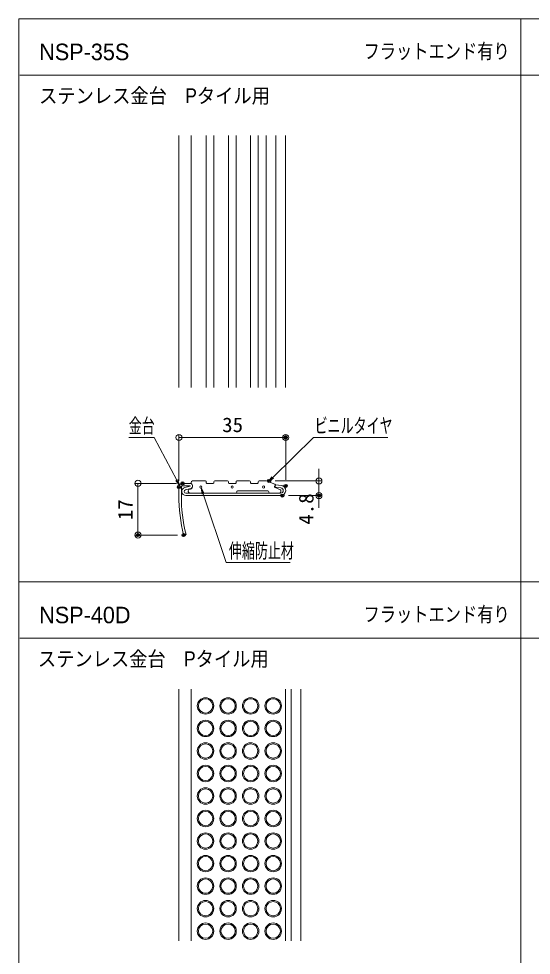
# Model space of a CAD drawing. Units: millimetres, scale not verified. Extents: x -400 to 400, y -277 to 277.
# Drawn here: x -400 to -231.8, y -30.7 to 277 of the extents above; entities that cross this region are included whole.
import ezdxf
from ezdxf.enums import TextEntityAlignment as Align

# ---------------------------------------------------------------- set-up
doc = ezdxf.new("R2010")
doc.units = ezdxf.units.MM
doc.header["$LTSCALE"] = 2
doc.header["$PDMODE"] = 32
doc.header["$PDSIZE"] = 1
for name, color, linetype, lineweight in [('0-0_zumenwaku', 6, 'Continuous', 9), ('0-2_0', 1, 'Continuous', 9), ('0-4_1', 3, 'Continuous', 9), ('0-5_CSLAYER1', 3, 'Continuous', 9), ('0-6_sunpou', 7, 'Continuous', 9), ('0-C_6文字', 2, 'Continuous', 9)]:
    doc.layers.add(name, color=color, linetype=linetype, lineweight=lineweight)
doc.layers.add('0-1_moji', color=2, linetype='Continuous')
doc.layers.add('0-3_Defpoints', color=7, linetype='Continuous')
doc.styles.add('ＭＳ ゴシック', font='')
doc.styles.add('ＭＳ Ｐゴシック', font='')
doc.styles.get('ＭＳ ゴシック').set_extended_font_data('MS Gothic')
doc.styles.get('ＭＳ Ｐゴシック').set_extended_font_data('MS PGothic')

# ---------------------------------------------------------------- blocks, each defined once
blk = doc.blocks.new('_Origin')
at = {"layer": '0-2_0'}
blk.add_line((0, 0), (-2, 0), dxfattribs=at)
blk.add_circle((0, 0), 1, dxfattribs=at)
blk = doc.blocks.new('MLeader8')
at = {"layer": '0-C_6文字', "color": 1}
blk.add_line((-302.613, 139.384), (-278.878, 139.384), dxfattribs=at)
at = {"layer": '0-C_6文字'}
blk.add_line((-316.445, 126.006), (-318.104, 124.841), dxfattribs=at)
at = {"layer": '0-C_6文字', "color": 1}
blk.add_lwpolyline([(-316.678, 126.244), (-303.333, 139.384), (-302.613, 139.384)], dxfattribs=at)
at = {"layer": '0-C_6文字'}
blk.add_lwpolyline([(-316.912, 126.481), (-318.104, 124.841), (-316.678, 126.244)], dxfattribs=at)
at = {"layer": '0-C_6文字', "style": 'ＭＳ ゴシック', "width": 0.65}
blk.add_text('ビニルタイヤ', height=4.809, dxfattribs=at).set_placement((-302.912, 139.441), align=Align.BOTTOM_LEFT)
blk = doc.blocks.new('MLeader15')
at = {"layer": '0-C_6文字', "color": 1}
blk.add_line((-356.264, 139.384), (-363.911, 139.384), dxfattribs=at)
at = {"layer": '0-C_6文字'}
blk.add_line((-347.858, 125.572), (-347.217, 123.648), dxfattribs=at)
at = {"layer": '0-C_6文字', "color": 1}
blk.add_lwpolyline([(-348.152, 125.416), (-355.544, 139.384), (-356.264, 139.384)], dxfattribs=at)
at = {"layer": '0-C_6文字'}
blk.add_lwpolyline([(-348.447, 125.26), (-347.217, 123.648), (-348.152, 125.416)], dxfattribs=at)
at = {"layer": '0-C_6文字', "style": 'ＭＳ ゴシック', "width": 0.65}
blk.add_text('金台', height=4.809, dxfattribs=at).set_placement((-363.911, 139.433), align=Align.BOTTOM_LEFT)
blk = doc.blocks.new('MLeader22')
at = {"layer": '0-C_6文字'}
blk.add_line((-339.799, 120.795), (-340.118, 122.797), dxfattribs=at)
at = {"layer": '0-C_6文字', "color": 1}
blk.add_line((-331.219, 98.364), (-310.972, 98.364), dxfattribs=at)
at = {"layer": '0-C_6文字'}
blk.add_lwpolyline([(-339.167, 121.006), (-340.118, 122.797), (-339.483, 120.9)], dxfattribs=at)
at = {"layer": '0-C_6文字', "color": 1}
blk.add_lwpolyline([(-339.483, 120.9), (-331.939, 98.364), (-331.219, 98.364)], dxfattribs=at)
at = {"layer": '0-C_6文字', "style": 'ＭＳ ゴシック', "width": 0.65}
blk.add_text('伸縮防止材', height=4.809, dxfattribs=at).set_placement((-331.039, 98.338), align=Align.BOTTOM_LEFT)

msp = doc.modelspace()

# ---------------------------------------------------------------- linework, layer by layer
at = {"layer": '0-0_zumenwaku'}
for p, q in [((-235.223, 276.969), (-235.223, -277.031)), ((-399.623, 258.446), (257.977, 258.446)), ((257.977, 91.969), (-400.023, 91.969)), ((-399.623, 73.446), (257.977, 73.446))]:
    msp.add_line(p, q, dxfattribs=at)
msp.add_lwpolyline([(-400.023, -277.031), (399.977, -277.031), (399.977, 276.969), (-400.023, 276.969)], close=True, dxfattribs=at)
at = {"layer": '0-2_0'}
for p, q in [((-347.458, 125.118), (-347.458, 140.384)), ((-345.458, 139.384), (-314.395, 139.384)), ((-312.395, 125.494), (-312.395, 140.384)), ((-301.517, 127.118), (-301.517, 129.118)), ((-348.258, 124.318), (-361.883, 124.318)), ((-315.826, 125.118), (-300.517, 125.118)), ((-301.517, 125.118), (-301.517, 120.318)), ((-360.883, 122.318), (-360.883, 109.318)), ((-311.513, 120.318), (-300.517, 120.318)), ((-301.517, 118.318), (-301.517, 116.318)), ((-347.9, 107.318), (-361.883, 107.318))]:
    msp.add_line(p, q, dxfattribs=at)
at = {"layer": '0-3_Defpoints'}
for p in [(-312.395, 139.384), (-347.458, 123.118), (-346.258, 124.318), (-317.826, 125.118), (-312.395, 123.494), (-313.513, 120.318), (-301.517, 120.318), (-360.883, 107.318), (-345.9, 107.318)]:
    msp.add_point(p, dxfattribs=at)
at = {"layer": '0-4_1'}
for p, q in [((-347.458, 238.579), (-347.458, 155.805)), ((-312.458, 238.579), (-312.458, 155.805))]:
    msp.add_line(p, q, dxfattribs=at)
at = {"layer": '0-5_CSLAYER1'}
for p, q in [((-347.458, 123.118), (-347.458, 120.318)), ((-346.658, 120.318), (-346.658, 123.318)), ((-346.458, 123.518), (-343.808, 123.518)), ((-343.808, 124.318), (-346.258, 124.318)), ((-343.795, 123.419), (-345.517, 122.958)), ((-343.458, 124.318), (-343.458, 124.618)), ((-343.251, 124.113), (-343.458, 124.32)), ((-342.958, 125.118), (-338.758, 125.118)), ((-338.458, 124.818), (-338.458, 124.518)), ((-338.258, 124.318), (-336.158, 124.318)), ((-335.958, 124.518), (-335.958, 124.818)), ((-335.658, 125.118), (-331.508, 125.118)), ((-331.208, 124.818), (-331.208, 124.518)), ((-331.008, 124.318), (-328.908, 124.318)), ((-328.708, 124.518), (-328.708, 124.818)), ((-328.408, 125.118), (-324.258, 125.118)), ((-323.958, 124.818), (-323.958, 124.518)), ((-323.758, 124.318), (-321.658, 124.318)), ((-321.458, 124.518), (-321.458, 124.818)), ((-315.843, 123.589), (-315.998, 123.404)), ((-315.843, 123.615), (-315.895, 123.018)), ((-315.626, 123.797), (-313.918, 123.648)), ((-345.31, 122.185), (-343.588, 122.647)), ((-314.063, 121.118), (-345.17, 121.118)), ((-345.17, 120.318), (-314.063, 120.318)), ((-343.989, 122.362), (-343.7, 122.44)), ((-328.458, 121.618), (-328.458, 121.418)), ((-318.258, 121.818), (-328.258, 121.818)), ((-317.958, 121.418), (-317.958, 121.518)), ((-315.895, 123.018), (-313.987, 122.851)), ((-315.885, 122.935), (-314.141, 122.195)), ((-313.958, 121.919), (-313.958, 121.618)), ((-345.9, 107.318), (-345.123, 107.507)), ((-347.467, 56.748), (-347.467, -26.026)), ((-343.458, -26.026), (-343.458, 56.748)), ((-312.451, -26.026), (-312.451, 56.748)), ((-310.651, 56.748), (-310.651, -26.026)), ((-307.458, -26.026), (-307.458, 56.748))]:
    msp.add_line(p, q, dxfattribs=at)
msp.add_lwpolyline([(-321.158, 125.118), (-318.864, 125.118), (-315.97, 124.064)], dxfattribs=at)
for centre, radius in [((-340.258, 123.118), 0.35), ((-329.958, 123.118), 0.35), ((-319.658, 123.118), 0.35), ((-338.708, 51.199), 2.7), ((-338.708, 51.199), 2.35), ((-331.308, 51.199), 2.7), ((-331.308, 51.199), 2.35), ((-323.908, 51.199), 2.7), ((-323.908, 51.199), 2.35), ((-316.508, 51.199), 2.7), ((-316.508, 51.199), 2.35), ((-338.708, 43.799), 2.7), ((-331.308, 43.799), 2.7), ((-323.908, 43.799), 2.7), ((-316.508, 43.799), 2.7), ((-338.708, 43.799), 2.35), ((-331.308, 43.799), 2.35), ((-323.908, 43.799), 2.35), ((-316.508, 43.799), 2.35), ((-338.708, 36.399), 2.7), ((-338.708, 36.399), 2.35), ((-331.308, 36.399), 2.7), ((-331.308, 36.399), 2.35), ((-323.908, 36.399), 2.7), ((-323.908, 36.399), 2.35), ((-316.508, 36.399), 2.7), ((-316.508, 36.399), 2.35), ((-338.708, 28.999), 2.7), ((-338.708, 28.999), 2.35), ((-331.308, 28.999), 2.7), ((-331.308, 28.999), 2.35), ((-323.908, 28.999), 2.7), ((-323.908, 28.999), 2.35), ((-316.508, 28.999), 2.7), ((-316.508, 28.999), 2.35), ((-338.708, 21.599), 2.7), ((-338.708, 21.599), 2.35), ((-331.308, 21.599), 2.7), ((-331.308, 21.599), 2.35), ((-323.908, 21.599), 2.7), ((-323.908, 21.599), 2.35), ((-316.508, 21.599), 2.7), ((-316.508, 21.599), 2.35), ((-338.708, 14.199), 2.7), ((-338.708, 14.199), 2.35), ((-331.308, 14.199), 2.7), ((-331.308, 14.199), 2.35), ((-323.908, 14.199), 2.7), ((-323.908, 14.199), 2.35), ((-316.508, 14.199), 2.7), ((-316.508, 14.199), 2.35), ((-338.708, 6.799), 2.7), ((-331.308, 6.799), 2.7), ((-323.908, 6.799), 2.7), ((-316.508, 6.799), 2.7), ((-338.708, 6.799), 2.35), ((-331.308, 6.799), 2.35), ((-323.908, 6.799), 2.35), ((-316.508, 6.799), 2.35), ((-338.708, -0.601), 2.7), ((-338.708, -0.601), 2.35), ((-331.308, -0.601), 2.7), ((-331.308, -0.601), 2.35), ((-323.908, -0.601), 2.7), ((-323.908, -0.601), 2.35), ((-316.508, -0.601), 2.7), ((-316.508, -0.601), 2.35), ((-338.708, -8.001), 2.7), ((-338.708, -8.001), 2.35), ((-331.308, -8.001), 2.7), ((-331.308, -8.001), 2.35), ((-323.908, -8.001), 2.7), ((-323.908, -8.001), 2.35), ((-316.508, -8.001), 2.7), ((-316.508, -8.001), 2.35), ((-338.708, -15.401), 2.7), ((-338.708, -15.401), 2.35), ((-331.308, -15.401), 2.7), ((-331.308, -15.401), 2.35), ((-323.908, -15.401), 2.7), ((-323.908, -15.401), 2.35), ((-316.508, -15.401), 2.7), ((-316.508, -15.401), 2.35), ((-338.708, -22.801), 2.7), ((-338.708, -22.801), 2.35), ((-331.308, -22.801), 2.7), ((-331.308, -22.801), 2.35), ((-323.908, -22.801), 2.7), ((-323.908, -22.801), 2.35), ((-316.508, -22.801), 2.7), ((-316.508, -22.801), 2.35)]:
    msp.add_circle(centre, radius, dxfattribs=at)
for centre, radius, start, end in [((-346.258, 123.118), 1.2, 90, 180), ((-346.458, 123.318), 0.2, 90, 180), ((-343.808, 123.468), 0.85, 285, 90), ((-343.808, 123.468), 0.05, 285, 90), ((-343.958, 123.405), 1, 285, 45), ((-342.958, 124.618), 0.5, 90, 180), ((-338.758, 124.818), 0.3, 0, 90), ((-338.258, 124.518), 0.2, 180, 270), ((-336.158, 124.518), 0.2, 270, 0), ((-335.658, 124.818), 0.3, 90, 180), ((-331.508, 124.818), 0.3, 0, 90), ((-331.008, 124.518), 0.2, 180, 270), ((-328.908, 124.518), 0.2, 270, 0), ((-328.408, 124.818), 0.3, 90, 180), ((-324.258, 124.818), 0.3, 0, 90), ((-323.758, 124.518), 0.2, 180, 270), ((-321.658, 124.518), 0.2, 270, 0), ((-321.158, 124.818), 0.3, 90, 180), ((-315.768, 123.212), 0.3, 140, 247), ((-316.072, 123.782), 0.3, 320, 70), ((-315.643, 123.598), 0.2, 85, 175), ((-314.063, 121.986), 1.668, 270, 85), ((-292.458, 120.318), 55, 180, 193.67202), ((-292.458, 120.318), 54.2, 180, 193.67202), ((-345.17, 121.661), 1.343, 105, 270), ((-345.17, 121.661), 0.543, 105, 270), ((-343.825, 121.751), 0.633, 105, 270), ((-328.758, 121.418), 0.3, 270, 0), ((-328.258, 121.618), 0.2, 90, 180), ((-318.258, 121.518), 0.3, 0, 90), ((-317.658, 121.418), 0.3, 180, 270), ((-314.458, 121.618), 0.5, 270, 0), ((-314.258, 121.919), 0.3, 0, 67), ((-314.063, 121.986), 0.868, 270, 85)]:
    msp.add_arc(centre, radius, start, end, dxfattribs=at)
at = {"layer": '0-6_sunpou'}
for p, q in [((-343.458, 155.805), (-343.458, 238.579)), ((-338.458, 155.805), (-338.458, 238.579)), ((-335.958, 155.805), (-335.958, 238.579)), ((-331.208, 155.805), (-331.208, 238.579)), ((-328.708, 155.805), (-328.708, 238.579)), ((-323.958, 155.805), (-323.958, 238.579)), ((-321.458, 155.805), (-321.458, 238.579)), ((-318.864, 155.805), (-318.864, 238.579)), ((-315.668, 155.805), (-315.668, 238.579))]:
    msp.add_line(p, q, dxfattribs=at)

# ---------------------------------------------------------------- block references
at = {"layer": '0-2_0'}
for p, rotation in [((-347.458, 139.384), 180), ((-301.517, 125.118), 270), ((-360.883, 124.318), 90), ((-301.517, 120.318), 90), ((-360.883, 107.318), 270)]:
    msp.add_blockref('_Origin', p, dxfattribs=dict(at, rotation=rotation))
msp.add_blockref('_Origin', (-312.395, 139.384), dxfattribs=at)
at = {"layer": '0-C_6文字'}
for name in ['MLeader15', 'MLeader8', 'MLeader22']:
    msp.add_blockref(name, (0, 0), dxfattribs=at)

# ---------------------------------------------------------------- texts
at = {"layer": '0-1_moji', "style": 'ＭＳ Ｐゴシック'}
for s, p in [('NSP-35S', (-393.317, 261.73)), ('NSP-40D', (-393.317, 76.73))]:
    msp.add_text(s, height=5.425, dxfattribs=at).set_placement(p, align=Align.BOTTOM_LEFT)
for s, width, p in [('フラットエンド有り', 0.8, (-286.853, 262.397)), ('ステンレス金台\u3000Pタイル用', 0.9, (-393.342, 247.764)), ('フラットエンド有り', 0.8, (-286.853, 77.397)), ('ステンレス金台\u3000Pタイル用', 0.9, (-393.742, 62.764))]:
    msp.add_text(s, height=4.883, dxfattribs=dict(at, width=width)).set_placement(p, align=Align.BOTTOM_LEFT)
at = {"layer": '0-2_0', "color": 2, "style": 'ＭＳ ゴシック', "width": 1.05}
msp.add_text('35', height=4.809, dxfattribs=at).set_placement((-333.26, 139.709), align=Align.BOTTOM_LEFT)
for s, p in [('4.8', (-301.842, 110.733)), ('17', (-361.208, 112.234))]:
    msp.add_text(s, height=4.809, rotation=90, dxfattribs=at).set_placement(p, align=Align.BOTTOM_LEFT)

doc.saveas('drawing.dxf')
